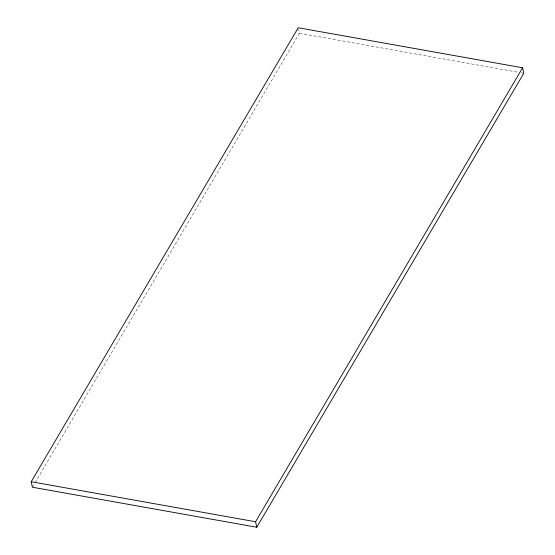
<?xml version="1.0" encoding="UTF-8"?>
<svg xmlns="http://www.w3.org/2000/svg" width="555" height="555" viewBox="0 0 555 555"><rect width="100%" height="100%" fill="white"/><g stroke="black" fill="none" stroke-linecap="round" stroke-linejoin="round"><path stroke-width="0.42" stroke-dasharray="2.77 2.08" d="M32.405 487.228L34.604 483.495M35.041 482.746L299.423 33.251L298.569 29.318M299.423 33.251L517.822 72.206M521.228 72.816L523.788 73.274"/><path stroke-width="0.83" d="M31.212 481.726L298.222 27.75L522.595 67.772L523.788 73.274L256.778 527.25L32.405 487.228L31.212 481.726L255.577 521.749L256.778 527.25M255.577 521.749L522.595 67.772"/></g></svg>
